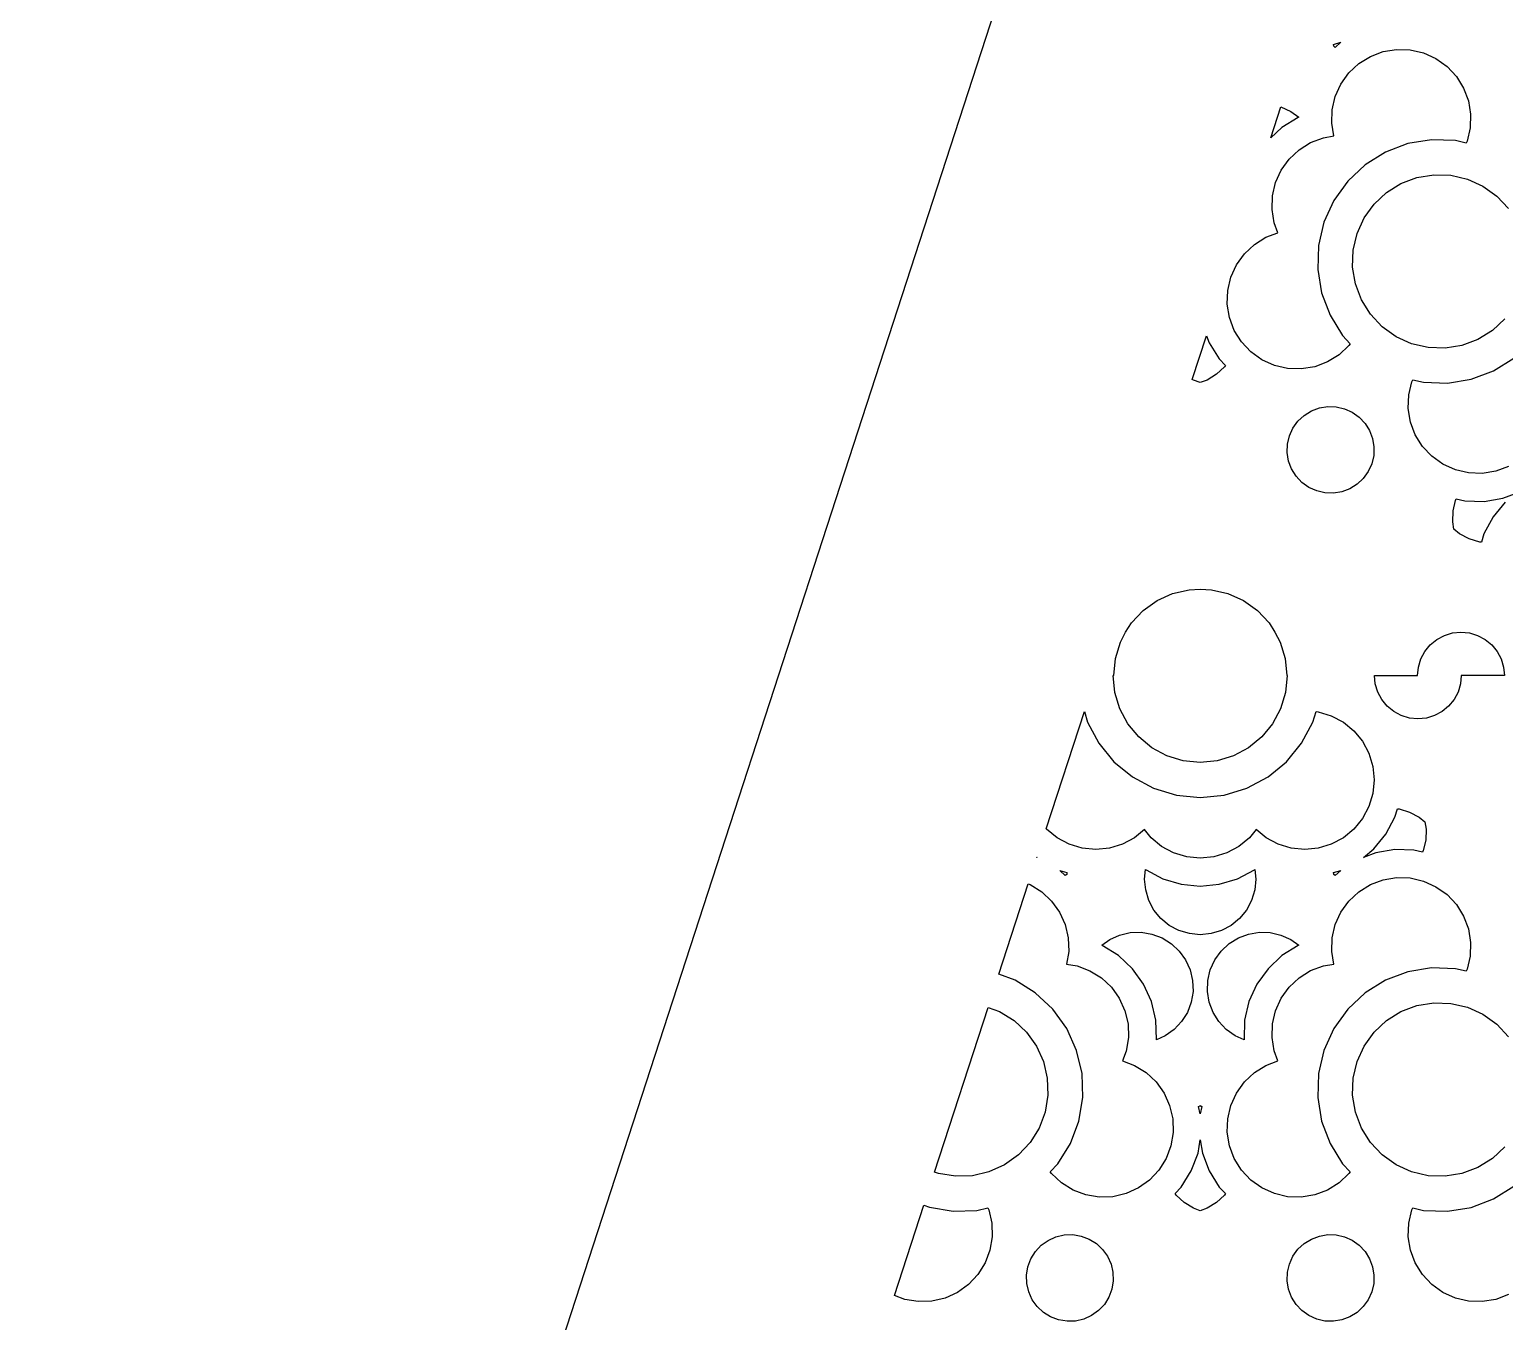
# Model space of a CAD drawing. Header units: metres. Extents: x -75 to 75, y 0 to 231.
# Drawn here: x -75 to -16.4, y 65.9 to 117.2 of the extents above; entities that cross this region are included whole.
import ezdxf

# ---------------------------------------------------------------- set-up
doc = ezdxf.new("R2010")
doc.units = ezdxf.units.M

msp = doc.modelspace()

# ---------------------------------------------------------------- linework, layer by layer
for p, q in [((0, 230.826), (-75, 0)), ((-23.2038, 116.621), (-22.9191, 116.707)), ((-23.1974, 116.554), (-23.2038, 116.621)), ((-22.9191, 116.707), (-23.1371, 116.503)), ((-23.1957, 116.547), (-23.1974, 116.554)), ((-23.1371, 116.503), (-23.1957, 116.547)), ((-22.2018, 115.86), (-21.7409, 116.147)), ((-21.7409, 116.147), (-21.2341, 116.337)), ((-21.2341, 116.337), (-20.7007, 116.424)), ((-20.7007, 116.424), (-20.1579, 116.408)), ((-20.1579, 116.408), (-19.632, 116.285)), ((-19.632, 116.285), (-19.138, 116.061)), ((-19.138, 116.061), (-18.6973, 115.745)), ((-22.9116, 115.05), (-22.5967, 115.49)), ((-22.5967, 115.49), (-22.2018, 115.86)), ((-18.6973, 115.745), (-18.3274, 115.351)), ((-23.1354, 114.556), (-22.9116, 115.05)), ((-18.3274, 115.351), (-18.0415, 114.89)), ((-18.0415, 114.89), (-17.8513, 114.383)), ((-23.2589, 114.029), (-23.1354, 114.556)), ((-17.8513, 114.383), (-17.7626, 113.85)), ((-25.6963, 112.908), (-25.2971, 114.137)), ((-25.2971, 114.137), (-24.9033, 113.959)), ((-24.6082, 113.725), (-25.2535, 113.323)), ((-24.9033, 113.959), (-24.5867, 113.733)), ((-24.5867, 113.733), (-24.6082, 113.725)), ((-23.2757, 113.488), (-23.2589, 114.029)), ((-17.7626, 113.85), (-17.78, 113.307)), ((-25.2535, 113.323), (-25.6963, 112.908)), ((-23.1922, 112.985), (-23.2757, 113.488)), ((-17.78, 113.307), (-17.9035, 112.781)), ((-24.5757, 112.439), (-24.1153, 112.725)), ((-24.1153, 112.725), (-23.6079, 112.916)), ((-23.6079, 112.916), (-23.1922, 112.985)), ((-20.2548, 112.68), (-21.1431, 112.345)), ((-19.3172, 112.835), (-20.2548, 112.68)), ((-18.368, 112.804), (-19.3172, 112.835)), ((-17.9389, 112.703), (-18.368, 112.804)), ((-17.9035, 112.781), (-17.9389, 112.703)), ((-25.286, 111.629), (-24.9706, 112.069)), ((-24.9706, 112.069), (-24.5757, 112.439)), ((-21.1431, 112.345), (-21.9496, 111.844)), ((-25.5092, 111.135), (-25.286, 111.629)), ((-21.9496, 111.844), (-22.6431, 111.194)), ((-20.5284, 111.097), (-19.8947, 111.337)), ((-19.8947, 111.337), (-19.2261, 111.447)), ((-19.2261, 111.447), (-18.5489, 111.424)), ((-18.5489, 111.424), (-17.8908, 111.271)), ((-25.6327, 110.609), (-25.5092, 111.135)), ((-22.6431, 111.194), (-23.1968, 110.423)), ((-21.5977, 110.276), (-21.1036, 110.74)), ((-21.1036, 110.74), (-20.5284, 111.097)), ((-17.8908, 111.271), (-17.2756, 110.993)), ((-17.2756, 110.993), (-16.7218, 110.596)), ((-25.6495, 110.068), (-25.6327, 110.609)), ((-23.1968, 110.423), (-23.5876, 109.558)), ((-21.9919, 109.727), (-21.5977, 110.276)), ((-16.7218, 110.596), (-16.2597, 110.102)), ((-25.5614, 109.533), (-25.6495, 110.068)), ((-23.5876, 109.558), (-23.8045, 108.633)), ((-22.2708, 109.11), (-21.9919, 109.727)), ((-25.8907, 108.959), (-25.4135, 109.138)), ((-25.4135, 109.138), (-25.5614, 109.533)), ((-22.4251, 108.452), (-22.2708, 109.11)), ((-26.746, 108.303), (-26.3511, 108.673)), ((-26.3511, 108.673), (-25.8907, 108.959)), ((-23.8045, 108.633), (-23.8352, 107.684)), ((-22.4465, 107.775), (-22.4251, 108.452)), ((-27.2847, 107.369), (-27.0614, 107.863)), ((-27.0614, 107.863), (-26.746, 108.303)), ((-27.4082, 106.843), (-27.2847, 107.369)), ((-23.8352, 107.684), (-23.6798, 106.747)), ((-22.3369, 107.108), (-22.4465, 107.775)), ((-27.4256, 106.301), (-27.4082, 106.843)), ((-23.6798, 106.747), (-23.3459, 105.858)), ((-22.0981, 106.473), (-22.3369, 107.108)), ((-27.3369, 105.767), (-27.4256, 106.301)), ((-21.7403, 105.898), (-22.0981, 106.473)), ((-27.1467, 105.261), (-27.3369, 105.767)), ((-23.3459, 105.858), (-22.8443, 105.052)), ((-21.2782, 105.404), (-21.7403, 105.898)), ((-16.4029, 105.723), (-16.8964, 105.26)), ((-28.8149, 103.31), (-28.2507, 105.047)), ((-28.2507, 105.047), (-28.1457, 104.767)), ((-26.8602, 104.8), (-27.1467, 105.261)), ((-22.8443, 105.052), (-22.5422, 104.729)), ((-20.7244, 105.007), (-21.2782, 105.404)), ((-20.1092, 104.729), (-20.7244, 105.007)), ((-17.4716, 104.903), (-18.1053, 104.663)), ((-16.8964, 105.26), (-17.4716, 104.903)), ((-28.1457, 104.767), (-27.7439, 104.123)), ((-26.4903, 104.405), (-26.8602, 104.8)), ((-26.0502, 104.09), (-26.4903, 104.405)), ((-22.9864, 104.291), (-23.4473, 104.004)), ((-22.5921, 104.66), (-22.9864, 104.291)), ((-22.5422, 104.729), (-22.5921, 104.66)), ((-19.4511, 104.576), (-20.1092, 104.729)), ((-18.7739, 104.553), (-19.4511, 104.576)), ((-18.1053, 104.663), (-18.7739, 104.553)), ((-27.5427, 103.81), (-27.8581, 103.515)), ((-27.7439, 104.123), (-27.5033, 103.865)), ((-27.5033, 103.865), (-27.5427, 103.81)), ((-25.5562, 103.866), (-26.0502, 104.09)), ((-25.0297, 103.742), (-25.5562, 103.866)), ((-24.4875, 103.725), (-25.0297, 103.742)), ((-23.9541, 103.814), (-24.4875, 103.725)), ((-23.4473, 104.004), (-23.9541, 103.814)), ((-16.8569, 103.655), (-16.0504, 104.156)), ((-28.7737, 103.285), (-28.8149, 103.31)), ((-28.5006, 103.183), (-28.7737, 103.285)), ((-28.2269, 103.285), (-28.5006, 103.183)), ((-27.8581, 103.515), (-28.2269, 103.285)), ((-20.22, 102.693), (-20.0965, 103.219)), ((-20.0965, 103.219), (-20.0611, 103.297)), ((-20.0611, 103.297), (-19.632, 103.196)), ((-19.632, 103.196), (-18.6828, 103.165)), ((-18.6828, 103.165), (-17.7452, 103.32)), ((-17.7452, 103.32), (-16.8569, 103.655)), ((-20.2374, 102.15), (-20.22, 102.693)), ((-24.3733, 101.882), (-24.0857, 102.061)), ((-24.0857, 102.061), (-23.7691, 102.181)), ((-23.7691, 102.181), (-23.4357, 102.235)), ((-23.4357, 102.235), (-23.0965, 102.225)), ((-23.0965, 102.225), (-22.7689, 102.148)), ((-22.7689, 102.148), (-22.4628, 102.009)), ((-22.4628, 102.009), (-22.1844, 101.81)), ((-20.1487, 101.617), (-20.2374, 102.15)), ((-24.9566, 101.068), (-24.8169, 101.377)), ((-24.8169, 101.377), (-24.6203, 101.651)), ((-24.6203, 101.651), (-24.3733, 101.882)), ((-22.1844, 101.81), (-21.9531, 101.564)), ((-21.9531, 101.564), (-21.7745, 101.276)), ((-19.9585, 101.11), (-20.1487, 101.617)), ((-25.0332, 100.74), (-24.9566, 101.068)), ((-21.7745, 101.276), (-21.6551, 100.96)), ((-21.6551, 100.96), (-21.6006, 100.626)), ((-19.6726, 100.649), (-19.9585, 101.11)), ((-25.0442, 100.401), (-25.0332, 100.74)), ((-24.9897, 100.068), (-25.0442, 100.401)), ((-21.6116, 100.287), (-21.6881, 99.9589)), ((-21.6006, 100.626), (-21.6116, 100.287)), ((-19.3027, 100.255), (-19.6726, 100.649)), ((-18.862, 99.9391), (-19.3027, 100.255)), ((-24.8702, 99.7513), (-24.9897, 100.068)), ((-24.6917, 99.4637), (-24.8702, 99.7513)), ((-21.8284, 99.6504), (-22.025, 99.3755)), ((-21.6881, 99.9589), (-21.8284, 99.6504)), ((-18.368, 99.7153), (-18.862, 99.9391)), ((-17.8421, 99.5924), (-18.368, 99.7153)), ((-16.7659, 99.6631), (-17.2993, 99.575)), ((-16.2591, 99.8533), (-16.7659, 99.6631)), ((-24.4603, 99.2173), (-24.6917, 99.4637)), ((-24.1831, 99.019), (-24.4603, 99.2173)), ((-23.8758, 98.8798), (-24.1831, 99.019)), ((-22.2714, 99.1454), (-22.5584, 98.9668)), ((-22.025, 99.3755), (-22.2714, 99.1454)), ((-17.2993, 99.575), (-17.8421, 99.5924)), ((-23.5476, 98.8027), (-23.8758, 98.8798)), ((-23.2084, 98.7922), (-23.5476, 98.8027)), ((-22.875, 98.8473), (-23.2084, 98.7922)), ((-22.5584, 98.9668), (-22.875, 98.8473)), ((-18.4561, 98.086), (-18.3575, 98.5058)), ((-18.3575, 98.5058), (-18.3297, 98.5678)), ((-18.3297, 98.5678), (-17.9865, 98.4878)), ((-17.9865, 98.4878), (-17.2269, 98.4629)), ((-17.2269, 98.4629), (-16.4771, 98.587)), ((-16.3907, 98.4368), (-16.872, 97.8494)), ((-16.4771, 98.587), (-15.9796, 98.7743)), ((-18.47, 97.6517), (-18.4561, 98.086)), ((-16.872, 97.8494), (-17.2303, 97.1791)), ((-18.4225, 97.3635), (-18.47, 97.6517)), ((-18.1969, 97.1786), (-18.4225, 97.3635)), ((-17.8137, 96.9739), (-18.1969, 97.1786)), ((-17.4002, 96.8481), (-17.8137, 96.9739)), ((-17.333, 96.8423), (-17.4002, 96.8481)), ((-17.2303, 97.1791), (-17.333, 96.8423)), ((-29.6005, 94.8007), (-28.9424, 94.9543)), ((-28.9424, 94.9543), (-28.5, 94.9694)), ((-28.5, 94.9694), (-28.0582, 94.9549)), ((-28.0582, 94.9549), (-27.4001, 94.8007)), ((-30.7689, 94.1263), (-30.2151, 94.5235)), ((-30.2151, 94.5235), (-29.6005, 94.8007)), ((-27.4001, 94.8007), (-26.7849, 94.5229)), ((-26.7849, 94.5229), (-26.2311, 94.1263)), ((-31.2316, 93.6323), (-30.7689, 94.1263)), ((-26.2311, 94.1263), (-25.7684, 93.6323)), ((-31.6729, 92.8669), (-31.463, 93.2612)), ((-31.463, 93.2612), (-31.2316, 93.6323)), ((-25.7684, 93.6323), (-25.5376, 93.2612)), ((-25.5376, 93.2612), (-25.3271, 92.8669)), ((-18.804, 93.1394), (-18.481, 93.2374)), ((-18.481, 93.2374), (-18.1447, 93.2705)), ((-18.1447, 93.2705), (-17.8079, 93.238)), ((-17.8079, 93.238), (-17.4849, 93.1394)), ((-31.8694, 92.2198), (-31.6729, 92.8669)), ((-25.3271, 92.8669), (-25.1312, 92.2198)), ((-19.5793, 92.5039), (-19.3647, 92.7654)), ((-19.3647, 92.7654), (-19.1032, 92.98)), ((-19.1032, 92.98), (-18.804, 93.1394)), ((-17.4849, 93.1394), (-17.1857, 92.98)), ((-17.1857, 92.98), (-16.9242, 92.7654)), ((-16.9242, 92.7654), (-16.7097, 92.5039)), ((-31.9361, 91.542), (-31.8694, 92.2198)), ((-25.1312, 92.2198), (-25.0639, 91.542)), ((-19.8367, 91.8824), (-19.7387, 92.2053)), ((-19.7387, 92.2053), (-19.5793, 92.5039)), ((-16.7097, 92.5039), (-16.5502, 92.2053)), ((-16.5502, 92.2053), (-16.4528, 91.8824)), ((-31.8874, 90.8711), (-31.9541, 91.542)), ((-31.9541, 91.542), (-31.9361, 91.542)), ((-25.0465, 91.542), (-25.1126, 90.8711)), ((-25.0639, 91.542), (-25.0465, 91.542)), ((-21.5472, 91.2086), (-21.5803, 91.542)), ((-21.5803, 91.542), (-19.8698, 91.542)), ((-19.8698, 91.542), (-19.8367, 91.8824)), ((-18.1302, 91.549), (-18.1633, 91.2086)), ((-16.4197, 91.549), (-18.1302, 91.549)), ((-16.4528, 91.8824), (-16.4197, 91.549)), ((-31.6914, 90.224), (-31.8874, 90.8711)), ((-25.1126, 90.8711), (-25.3092, 90.224)), ((-21.4498, 90.8856), (-21.5472, 91.2086)), ((-21.2903, 90.587), (-21.4498, 90.8856)), ((-18.2613, 90.8856), (-18.4213, 90.5864)), ((-18.1633, 91.2086), (-18.2613, 90.8856)), ((-31.3725, 89.6268), (-31.6914, 90.224)), ((-25.3092, 90.224), (-25.6287, 89.6262)), ((-21.0758, 90.3255), (-21.2903, 90.587)), ((-20.8143, 90.111), (-21.0758, 90.3255)), ((-18.6359, 90.3249), (-18.8968, 90.111)), ((-18.4213, 90.5864), (-18.6359, 90.3249)), ((-34.6156, 85.4576), (-33.1035, 90.1114)), ((-33.1035, 90.1114), (-32.9763, 89.6906)), ((-32.9763, 89.6906), (-32.5281, 88.8533)), ((-24.4725, 88.8533), (-24.0243, 89.6906)), ((-24.0243, 89.6906), (-23.8967, 90.1127)), ((-23.8967, 90.1127), (-23.8115, 90.1052)), ((-23.8115, 90.1052), (-23.2943, 89.948)), ((-23.2943, 89.948), (-22.8153, 89.6923)), ((-22.8153, 89.6923), (-22.3972, 89.3485)), ((-20.5151, 89.9515), (-20.8143, 90.111)), ((-20.1921, 89.8529), (-20.5151, 89.9515)), ((-19.8553, 89.8205), (-20.1921, 89.8529)), ((-19.519, 89.8535), (-19.8553, 89.8205)), ((-19.196, 89.9515), (-19.519, 89.8535)), ((-18.8968, 90.111), (-19.196, 89.9515)), ((-30.9428, 89.1026), (-31.3725, 89.6268)), ((-30.4193, 88.6736), (-30.9428, 89.1026)), ((-26.0583, 89.1021), (-26.5813, 88.6736)), ((-25.6287, 89.6262), (-26.0583, 89.1021)), ((-22.3972, 89.3485), (-22.054, 88.9304)), ((-32.5281, 88.8533), (-31.9262, 88.1192)), ((-29.8214, 88.3541), (-30.4193, 88.6736)), ((-26.5813, 88.6736), (-27.1791, 88.3541)), ((-25.0743, 88.1192), (-24.4725, 88.8533)), ((-22.054, 88.9304), (-21.7983, 88.4526)), ((-31.9262, 88.1192), (-31.1922, 87.5174)), ((-29.1738, 88.1575), (-29.8214, 88.3541)), ((-28.5, 88.0914), (-29.1738, 88.1575)), ((-27.8268, 88.1581), (-28.5, 88.0914)), ((-27.1791, 88.3541), (-27.8268, 88.1581)), ((-25.8084, 87.5174), (-25.0743, 88.1192)), ((-21.7983, 88.4526), (-21.6417, 87.9348)), ((-21.6417, 87.9348), (-21.5884, 87.395)), ((-31.1922, 87.5174), (-30.3549, 87.0692)), ((-26.6457, 87.0692), (-25.8084, 87.5174)), ((-21.5884, 87.395), (-21.6411, 86.8564)), ((-30.3549, 87.0692), (-29.4445, 86.7937)), ((-29.4445, 86.7937), (-28.5, 86.6998)), ((-28.5, 86.6998), (-27.556, 86.7937)), ((-27.556, 86.7937), (-26.6457, 87.0692)), ((-21.6411, 86.8564), (-21.7983, 86.3391)), ((-21.7983, 86.3391), (-22.0546, 85.8602)), ((-20.7697, 85.9118), (-20.667, 86.2487)), ((-20.667, 86.2487), (-20.5998, 86.2429)), ((-20.5998, 86.2429), (-20.1863, 86.1171)), ((-22.0546, 85.8602), (-22.3978, 85.4421)), ((-21.128, 85.2415), (-20.7697, 85.9118)), ((-20.1863, 86.1171), (-19.8031, 85.9124)), ((-19.8031, 85.9124), (-19.5775, 85.7274)), ((-19.5775, 85.7274), (-19.53, 85.4392)), ((-34.6033, 85.4427), (-34.6156, 85.4576)), ((-34.1853, 85.0989), (-34.6033, 85.4427)), ((-33.7063, 84.8432), (-34.1853, 85.0989)), ((-31.1145, 85.0989), (-31.5923, 84.8432)), ((-30.7208, 85.4224), (-31.1145, 85.0989)), ((-30.454, 85.0971), (-30.7208, 85.4224)), ((-30.0348, 84.7533), (-30.454, 85.0971)), ((-26.5471, 85.0966), (-26.9658, 84.7533)), ((-26.2798, 85.4224), (-26.5471, 85.0966)), ((-25.8861, 85.0989), (-26.2798, 85.4224)), ((-25.4083, 84.8432), (-25.8861, 85.0989)), ((-22.8153, 85.0989), (-23.2943, 84.8432)), ((-22.3978, 85.4421), (-22.8153, 85.0989)), ((-21.6093, 84.6541), (-21.128, 85.2415)), ((-19.5439, 85.0049), (-19.6425, 84.5851)), ((-19.53, 85.4392), (-19.5439, 85.0049)), ((-33.1891, 84.686), (-33.7063, 84.8432)), ((-32.6499, 84.6333), (-33.1891, 84.686)), ((-32.1106, 84.6866), (-32.6499, 84.6333)), ((-31.5923, 84.8432), (-32.1106, 84.6866)), ((-29.557, 84.4976), (-30.0348, 84.7533)), ((-29.0392, 84.3405), (-29.557, 84.4976)), ((-27.4435, 84.4976), (-27.9613, 84.341)), ((-26.9658, 84.7533), (-27.4435, 84.4976)), ((-24.89, 84.686), (-25.4083, 84.8432)), ((-24.3507, 84.6333), (-24.89, 84.686)), ((-23.8115, 84.6866), (-24.3507, 84.6333)), ((-23.2943, 84.8432), (-23.8115, 84.6866)), ((-22.0204, 84.3167), (-21.6093, 84.6541)), ((-21.5229, 84.504), (-22.0204, 84.3167)), ((-20.7731, 84.6281), (-21.5229, 84.504)), ((-20.0135, 84.6031), (-20.7731, 84.6281)), ((-19.6703, 84.5231), (-20.0135, 84.6031)), ((-19.6425, 84.5851), (-19.6703, 84.5231)), ((-34.9856, 84.3188), (-34.9848, 84.3213)), ((-34.9785, 84.3161), (-34.9856, 84.3188)), ((-34.9848, 84.3213), (-34.9785, 84.3161)), ((-34.0832, 83.7989), (-33.7968, 83.7119)), ((-33.8635, 83.5936), (-34.0832, 83.7989)), ((-30.7092, 83.4539), (-30.6709, 83.8406)), ((-30.6709, 83.8406), (-30.6541, 83.8267)), ((-30.6541, 83.8267), (-29.9838, 83.4684)), ((-28.5, 84.2877), (-29.0392, 84.3405)), ((-27.9613, 84.341), (-28.5, 84.2877)), ((-27.0168, 83.4684), (-26.3465, 83.8267)), ((-26.3465, 83.8267), (-26.3297, 83.8406)), ((-26.3297, 83.8406), (-26.2914, 83.4527)), ((-23.2038, 83.7119), (-22.9191, 83.7983)), ((-22.9191, 83.7983), (-23.1371, 83.5942)), ((-36.4943, 79.6755), (-35.3286, 83.2631)), ((-35.3286, 83.2631), (-35.2591, 83.237)), ((-35.2591, 83.237), (-34.7982, 82.95)), ((-33.8055, 83.6371), (-33.8635, 83.5936)), ((-33.8026, 83.6447), (-33.8055, 83.6371)), ((-33.7968, 83.7119), (-33.8026, 83.6447)), ((-30.6663, 83.0225), (-30.7092, 83.4539)), ((-29.9838, 83.4684), (-29.2561, 83.248)), ((-29.2561, 83.248), (-28.5, 83.1732)), ((-28.5, 83.1732), (-27.7445, 83.248)), ((-27.7445, 83.248), (-27.0168, 83.4684)), ((-26.2914, 83.4527), (-26.3337, 83.0225)), ((-23.1974, 83.6447), (-23.2038, 83.7119)), ((-23.1957, 83.6383), (-23.1974, 83.6447)), ((-23.1371, 83.5942), (-23.1957, 83.6383)), ((-22.2018, 82.9506), (-21.7409, 83.2376)), ((-21.7409, 83.2376), (-21.2341, 83.4278)), ((-21.2341, 83.4278), (-20.7007, 83.5154)), ((-20.7007, 83.5154), (-20.1579, 83.4985)), ((-20.1579, 83.4985), (-19.632, 83.3756)), ((-19.632, 83.3756), (-19.138, 83.1518)), ((-34.7982, 82.95), (-34.4039, 82.5801)), ((-30.5416, 82.6085), (-30.6663, 83.0225)), ((-30.3375, 82.2264), (-30.5416, 82.6085)), ((-26.459, 82.6085), (-26.6637, 82.2258)), ((-26.3337, 83.0225), (-26.459, 82.6085)), ((-22.5967, 82.5807), (-22.2018, 82.9506)), ((-19.138, 83.1518), (-18.6973, 82.8364)), ((-18.6973, 82.8364), (-18.3274, 82.4415)), ((-34.4039, 82.5801), (-34.0884, 82.1406)), ((-34.0884, 82.1406), (-33.8652, 81.6465)), ((-30.0627, 81.8912), (-30.3375, 82.2264)), ((-26.6637, 82.2258), (-26.9385, 81.8907)), ((-23.1354, 81.6471), (-22.9116, 82.1411)), ((-22.9116, 82.1411), (-22.5967, 82.5807)), ((-18.3274, 82.4415), (-18.0415, 81.9805)), ((-33.8652, 81.6465), (-33.7417, 81.1195)), ((-29.7281, 81.617), (-30.0627, 81.8912)), ((-29.3454, 81.4123), (-29.7281, 81.617)), ((-27.2725, 81.617), (-27.6552, 81.4123)), ((-26.9385, 81.8907), (-27.2725, 81.617)), ((-23.2589, 81.1201), (-23.1354, 81.6471)), ((-18.0415, 81.9805), (-17.8513, 81.4743)), ((-17.8513, 81.4743), (-17.7626, 80.9409)), ((-33.7417, 81.1195), (-33.7237, 80.5779)), ((-32.4133, 80.8232), (-32.0967, 81.0493)), ((-32.0967, 81.0493), (-31.7018, 81.2279)), ((-31.7018, 81.2279), (-31.2815, 81.3265)), ((-31.2815, 81.3265), (-30.8477, 81.3416)), ((-30.8477, 81.3416), (-30.4204, 81.2708)), ((-30.4204, 81.2708), (-30.0151, 81.1177)), ((-30.0151, 81.1177), (-29.6469, 80.8887)), ((-29.6469, 80.8887), (-29.3309, 80.593)), ((-28.9314, 81.2865), (-29.3454, 81.4123)), ((-28.5, 81.2447), (-28.9314, 81.2865)), ((-28.0692, 81.287), (-28.5, 81.2447)), ((-27.6552, 81.4123), (-28.0692, 81.287)), ((-27.6697, 80.593), (-27.3537, 80.8893)), ((-27.3537, 80.8893), (-26.9849, 81.1183)), ((-26.9849, 81.1183), (-26.5802, 81.2714)), ((-26.5802, 81.2714), (-26.1528, 81.341)), ((-26.1528, 81.341), (-25.7191, 81.3276)), ((-25.7191, 81.3276), (-25.2987, 81.2285)), ((-25.2987, 81.2285), (-24.9033, 81.0499)), ((-24.9033, 81.0499), (-24.5867, 80.8238)), ((-23.2757, 80.5785), (-23.2589, 81.1201)), ((-17.7626, 80.9409), (-17.78, 80.3982)), ((-33.7237, 80.5779), (-33.8078, 80.0752)), ((-32.3918, 80.8151), (-32.4133, 80.8232)), ((-31.7465, 80.4132), (-32.3918, 80.8151)), ((-31.1922, 79.8937), (-31.7465, 80.4132)), ((-29.3309, 80.593), (-29.0793, 80.2416)), ((-27.9213, 80.2416), (-27.6697, 80.593)), ((-25.2535, 80.4138), (-25.8084, 79.8943)), ((-24.6082, 80.8156), (-25.2535, 80.4138)), ((-24.5867, 80.8238), (-24.6082, 80.8156)), ((-23.1922, 80.0758), (-23.2757, 80.5785)), ((-17.78, 80.3982), (-17.9035, 79.8723)), ((-35.8569, 79.4356), (-36.4943, 79.6755)), ((-33.8078, 80.0752), (-33.3926, 80.0068)), ((-33.3926, 80.0068), (-32.8847, 79.8154)), ((-32.8847, 79.8154), (-32.4243, 79.5296)), ((-30.7498, 79.2768), (-31.1922, 79.8937)), ((-29.0793, 80.2416), (-28.9001, 79.8462)), ((-28.9001, 79.8462), (-28.8021, 79.4252)), ((-28.1985, 79.4258), (-28.0999, 79.8467)), ((-28.0999, 79.8467), (-27.9213, 80.2416)), ((-25.8084, 79.8943), (-26.2508, 79.2768)), ((-24.5757, 79.5302), (-24.1153, 79.816)), ((-24.1153, 79.816), (-23.6079, 80.0074)), ((-23.6079, 80.0074), (-23.1922, 80.0758)), ((-20.2548, 79.7708), (-21.1431, 79.4362)), ((-19.3172, 79.9256), (-20.2548, 79.7708)), ((-18.368, 79.8949), (-19.3172, 79.9256)), ((-17.9389, 79.794), (-18.368, 79.8949)), ((-17.9035, 79.8723), (-17.9389, 79.794)), ((-35.0504, 78.9347), (-35.8569, 79.4356)), ((-32.4243, 79.5296), (-32.0294, 79.1591)), ((-32.0294, 79.1591), (-31.7146, 78.7201)), ((-30.4361, 78.5844), (-30.7498, 79.2768)), ((-28.8021, 79.4252), (-28.7876, 78.9915)), ((-28.2124, 78.9921), (-28.1985, 79.4258)), ((-26.2508, 79.2768), (-26.5639, 78.585)), ((-25.286, 78.7201), (-24.9706, 79.1596)), ((-24.9706, 79.1596), (-24.5757, 79.5302)), ((-21.1431, 79.4362), (-21.9496, 78.9352)), ((-34.3569, 78.2841), (-35.0504, 78.9347)), ((-31.7146, 78.7201), (-31.4914, 78.2255)), ((-30.2633, 77.8446), (-30.4361, 78.5844)), ((-28.8578, 78.5647), (-29.0108, 78.1594)), ((-28.7876, 78.9915), (-28.8578, 78.5647)), ((-28.1422, 78.5659), (-28.2124, 78.9921)), ((-27.9892, 78.16), (-28.1422, 78.5659)), ((-26.5639, 78.585), (-26.7373, 77.8452)), ((-25.5092, 78.2261), (-25.286, 78.7201)), ((-21.9496, 78.9352), (-22.6431, 78.2847)), ((-19.8947, 78.4279), (-19.2261, 78.5375)), ((-19.2261, 78.5375), (-18.5489, 78.5154)), ((-18.5489, 78.5154), (-17.8908, 78.3618)), ((-39.049, 71.8131), (-36.9224, 78.358)), ((-36.9224, 78.358), (-36.4721, 78.1878)), ((-36.4721, 78.1878), (-35.8964, 77.8301)), ((-33.8037, 77.5135), (-34.3569, 78.2841)), ((-31.4914, 78.2255), (-31.3684, 77.6996)), ((-29.0108, 78.1594), (-29.2399, 77.7906)), ((-27.7607, 77.7918), (-27.9892, 78.16)), ((-25.6327, 77.7002), (-25.5092, 78.2261)), ((-22.6431, 78.2847), (-23.1968, 77.5135)), ((-21.1036, 77.8307), (-20.5284, 78.1884)), ((-20.5284, 78.1884), (-19.8947, 78.4279)), ((-17.8908, 78.3618), (-17.2756, 78.0835)), ((-17.2756, 78.0835), (-16.7218, 77.6869)), ((-35.8964, 77.8301), (-35.4023, 77.3674)), ((-35.4023, 77.3674), (-35.0086, 76.8183)), ((-33.4129, 76.6484), (-33.8037, 77.5135)), ((-31.3684, 77.6996), (-31.3505, 77.1581)), ((-30.2383, 77.085), (-30.2633, 77.8446)), ((-29.5362, 77.4752), (-29.8875, 77.2236)), ((-29.2399, 77.7906), (-29.5362, 77.4752)), ((-27.4644, 77.4764), (-27.7607, 77.7918)), ((-27.113, 77.2242), (-27.4644, 77.4764)), ((-26.7373, 77.8452), (-26.7622, 77.0856)), ((-25.6495, 77.1586), (-25.6327, 77.7002)), ((-23.1968, 77.5135), (-23.5876, 76.649)), ((-21.9919, 76.8183), (-21.5977, 77.3674)), ((-21.5977, 77.3674), (-21.1036, 77.8307)), ((-16.7218, 77.6869), (-16.2597, 77.1928)), ((-35.0086, 76.8183), (-34.7297, 76.2007)), ((-31.3505, 77.1581), (-31.4386, 76.6229)), ((-29.8875, 77.2236), (-30.2424, 77.063)), ((-30.2424, 77.063), (-30.2383, 77.085)), ((-26.7582, 77.063), (-27.113, 77.2242)), ((-26.7622, 77.0856), (-26.7582, 77.063)), ((-25.5614, 76.624), (-25.6495, 77.1586)), ((-22.2708, 76.2013), (-21.9919, 76.8183)), ((-34.7297, 76.2007), (-34.5761, 75.5421)), ((-33.1961, 75.723), (-33.4129, 76.6484)), ((-31.4386, 76.6229), (-31.587, 76.2286)), ((-31.587, 76.2286), (-31.1098, 76.0494)), ((-25.8907, 76.05), (-25.4135, 76.2292)), ((-25.4135, 76.2292), (-25.5614, 76.624)), ((-23.5876, 76.649), (-23.8045, 75.7235)), ((-22.4251, 75.5426), (-22.2708, 76.2013)), ((-33.1653, 74.7744), (-33.1961, 75.723)), ((-31.1098, 76.0494), (-30.6494, 75.7635)), ((-30.6494, 75.7635), (-30.254, 75.393)), ((-26.746, 75.3936), (-26.3511, 75.7641)), ((-26.3511, 75.7641), (-25.8907, 76.05)), ((-23.8045, 75.7235), (-23.8352, 74.7749)), ((-34.5761, 75.5421), (-34.5529, 74.8654)), ((-30.254, 75.393), (-29.9391, 74.9541)), ((-27.0614, 74.9541), (-26.746, 75.3936)), ((-22.4465, 74.866), (-22.4251, 75.5426)), ((-34.5529, 74.8654), (-34.6631, 74.1974)), ((-33.3202, 73.8373), (-33.1653, 74.7744)), ((-29.9391, 74.9541), (-29.7153, 74.4595)), ((-29.7153, 74.4595), (-29.593, 73.9342)), ((-28.5678, 74.4212), (-28.5064, 74.4496)), ((-28.5, 74.1325), (-28.5678, 74.4212)), ((-28.5064, 74.4496), (-28.4994, 74.4514)), ((-28.4322, 74.4218), (-28.5, 74.1325)), ((-28.4994, 74.4514), (-28.4322, 74.4218)), ((-27.4082, 73.9342), (-27.2847, 74.4601)), ((-27.2847, 74.4601), (-27.0614, 74.9541)), ((-23.8352, 74.7749), (-23.6798, 73.8379)), ((-22.3369, 74.1986), (-22.4465, 74.866)), ((-34.6631, 74.1974), (-34.9025, 73.5637)), ((-33.6547, 72.9485), (-33.3202, 73.8373)), ((-29.593, 73.9342), (-29.5744, 73.3914)), ((-27.4256, 73.392), (-27.4082, 73.9342)), ((-23.6798, 73.8379), (-23.3459, 72.949)), ((-22.0981, 73.5637), (-22.3369, 74.1986)), ((-34.9025, 73.5637), (-35.2603, 72.9879)), ((-29.5744, 73.3914), (-29.6631, 72.8568)), ((-27.3369, 72.858), (-27.4256, 73.392)), ((-21.7403, 72.989), (-22.0981, 73.5637)), ((-35.2603, 72.9879), (-35.723, 72.4939)), ((-34.1563, 72.1419), (-33.6547, 72.9485)), ((-29.6631, 72.8568), (-29.8539, 72.3512)), ((-28.587, 72.5687), (-28.5, 73.0917)), ((-28.5, 73.0917), (-28.413, 72.5692)), ((-27.1467, 72.3518), (-27.3369, 72.858)), ((-23.3459, 72.949), (-22.8443, 72.1425)), ((-21.2782, 72.495), (-21.7403, 72.989)), ((-16.4029, 72.8139), (-16.8964, 72.3512)), ((-36.2727, 72.1002), (-36.8914, 71.8207)), ((-35.723, 72.4939), (-36.2727, 72.1002)), ((-34.4578, 71.8195), (-34.1563, 72.1419)), ((-29.8539, 72.3512), (-30.1404, 71.8897)), ((-28.8543, 71.8584), (-28.587, 72.5687)), ((-28.413, 72.5692), (-28.1457, 71.8584)), ((-26.8602, 71.8908), (-27.1467, 72.3518)), ((-22.8443, 72.1425), (-22.5422, 71.8201)), ((-20.7244, 72.0984), (-21.2782, 72.495)), ((-20.1092, 71.8201), (-20.7244, 72.0984)), ((-16.8964, 72.3512), (-17.4716, 71.9935)), ((-38.8941, 71.7546), (-39.049, 71.8131)), ((-38.2261, 71.6444), (-38.8941, 71.7546)), ((-37.5489, 71.667), (-38.2261, 71.6444)), ((-36.8914, 71.8207), (-37.5489, 71.667)), ((-34.4085, 71.7511), (-34.4578, 71.8195)), ((-34.0142, 71.3817), (-34.4085, 71.7511)), ((-30.5103, 71.4948), (-30.9498, 71.18)), ((-30.1404, 71.8897), (-30.5103, 71.4948)), ((-29.2561, 71.213), (-28.8543, 71.8584)), ((-28.1457, 71.8584), (-27.7439, 71.2136)), ((-26.4903, 71.496), (-26.8602, 71.8908)), ((-26.0502, 71.1805), (-26.4903, 71.496)), ((-22.5921, 71.7511), (-22.9864, 71.3817)), ((-22.5422, 71.8201), (-22.5921, 71.7511)), ((-19.4511, 71.6664), (-20.1092, 71.8201)), ((-18.7739, 71.6444), (-19.4511, 71.6664)), ((-18.1053, 71.754), (-18.7739, 71.6444)), ((-17.4716, 71.9935), (-18.1053, 71.754)), ((-33.5533, 71.0947), (-34.0142, 71.3817)), ((-33.0459, 70.904), (-33.5533, 71.0947)), ((-32.513, 70.8158), (-33.0459, 70.904)), ((-31.4444, 70.9561), (-31.9703, 70.8338)), ((-30.9498, 71.18), (-31.4444, 70.9561)), ((-29.4967, 70.955), (-29.2561, 71.213)), ((-29.4579, 70.9011), (-29.4967, 70.955)), ((-29.1425, 70.6053), (-29.4579, 70.9011)), ((-27.5427, 70.9011), (-27.8581, 70.6059)), ((-27.7439, 71.2136), (-27.5033, 70.9556)), ((-27.5033, 70.9556), (-27.5427, 70.9011)), ((-25.5562, 70.9567), (-26.0502, 71.1805)), ((-25.0297, 70.8332), (-25.5562, 70.9567)), ((-23.9541, 70.9045), (-24.4875, 70.8164)), ((-23.4473, 71.0953), (-23.9541, 70.9045)), ((-22.9864, 71.3817), (-23.4473, 71.0953)), ((-16.8569, 70.7457), (-16.0504, 71.2466)), ((-40.6427, 66.9081), (-39.4771, 70.4956)), ((-39.4771, 70.4956), (-39.2542, 70.4117)), ((-39.2542, 70.4117), (-38.3172, 70.2569)), ((-37.3686, 70.2876), (-36.9389, 70.3885)), ((-36.9389, 70.3885), (-36.9035, 70.3102)), ((-36.9035, 70.3102), (-36.7812, 69.7843)), ((-31.9703, 70.8338), (-32.513, 70.8158)), ((-28.7737, 70.3757), (-29.1425, 70.6053)), ((-28.5006, 70.2737), (-28.7737, 70.3757)), ((-28.2269, 70.3763), (-28.5006, 70.2737)), ((-27.8581, 70.6059), (-28.2269, 70.3763)), ((-24.4875, 70.8164), (-25.0297, 70.8332)), ((-20.22, 69.7837), (-20.0965, 70.3096)), ((-20.0965, 70.3096), (-20.0611, 70.3879)), ((-20.0611, 70.3879), (-19.632, 70.287)), ((-18.6828, 70.2563), (-17.7452, 70.4111)), ((-17.7452, 70.4111), (-16.8569, 70.7457)), ((-38.3172, 70.2569), (-37.3686, 70.2876)), ((-36.7812, 69.7843), (-36.7626, 69.2416)), ((-20.2374, 69.241), (-20.22, 69.7837)), ((-19.632, 70.287), (-18.6828, 70.2563)), ((-36.7626, 69.2416), (-36.8513, 68.7076)), ((-34.5413, 69.0984), (-34.2317, 69.2381)), ((-34.2317, 69.2381), (-33.9035, 69.3152)), ((-33.9035, 69.3152), (-33.5643, 69.3268)), ((-33.5643, 69.3268), (-33.2309, 69.2711)), ((-33.2309, 69.2711), (-32.9143, 69.1517)), ((-32.9143, 69.1517), (-32.6267, 68.9725)), ((-24.3733, 68.9731), (-24.0857, 69.1523)), ((-24.0857, 69.1523), (-23.7691, 69.2717)), ((-23.7691, 69.2717), (-23.4357, 69.3262)), ((-23.4357, 69.3262), (-23.0965, 69.3158)), ((-23.0965, 69.3158), (-22.7689, 69.2387)), ((-22.7689, 69.2387), (-22.4628, 69.1001)), ((-20.1487, 68.7076), (-20.2374, 69.241)), ((-36.8513, 68.7076), (-37.0421, 68.2014)), ((-35.2255, 68.3678), (-35.0469, 68.6554)), ((-35.0469, 68.6554), (-34.8161, 68.9018)), ((-34.8161, 68.9018), (-34.5413, 69.0984)), ((-32.6267, 68.9725), (-32.3797, 68.7418)), ((-32.3797, 68.7418), (-32.1837, 68.4669)), ((-24.8169, 68.4675), (-24.6203, 68.7423)), ((-24.6203, 68.7423), (-24.3733, 68.9731)), ((-22.4628, 69.1001), (-22.1844, 68.9012)), ((-22.1844, 68.9012), (-21.9531, 68.6548)), ((-21.9531, 68.6548), (-21.7745, 68.3672)), ((-19.9585, 68.2014), (-20.1487, 68.7076)), ((-37.0421, 68.2014), (-37.328, 67.7404)), ((-35.4, 67.7178), (-35.3449, 68.0512)), ((-35.3449, 68.0512), (-35.2255, 68.3678)), ((-32.1837, 68.4669), (-32.0439, 68.159)), ((-32.0439, 68.159), (-31.968, 67.8303)), ((-25.0332, 67.8308), (-24.9566, 68.159)), ((-24.9566, 68.159), (-24.8169, 68.4675)), ((-21.7745, 68.3672), (-21.6551, 68.0506)), ((-21.6551, 68.0506), (-21.6006, 67.7172)), ((-19.6726, 67.7404), (-19.9585, 68.2014)), ((-37.328, 67.7404), (-37.6985, 67.3455)), ((-35.3878, 67.3786), (-35.4, 67.7178)), ((-35.3119, 67.0504), (-35.3878, 67.3786)), ((-31.9558, 67.4922), (-32.0109, 67.1582)), ((-31.968, 67.8303), (-31.9558, 67.4922)), ((-25.0442, 67.4922), (-25.0332, 67.8308)), ((-24.9897, 67.1588), (-25.0442, 67.4922)), ((-21.6116, 67.378), (-21.6881, 67.0498)), ((-21.6006, 67.7172), (-21.6116, 67.378)), ((-19.3027, 67.3455), (-19.6726, 67.7404)), ((-40.2335, 66.7547), (-40.6427, 66.9081)), ((-38.6314, 66.8069), (-39.1573, 66.6845)), ((-38.1374, 67.0307), (-38.6314, 66.8069)), ((-37.6985, 67.3455), (-38.1374, 67.0307)), ((-35.1721, 66.7419), (-35.3119, 67.0504)), ((-32.1303, 66.8422), (-32.3095, 66.554)), ((-32.0109, 67.1582), (-32.1303, 66.8422)), ((-24.8702, 66.8422), (-24.9897, 67.1588)), ((-24.6917, 66.5546), (-24.8702, 66.8422)), ((-21.6881, 67.0498), (-21.8284, 66.7413)), ((-18.862, 67.0301), (-19.3027, 67.3455)), ((-18.368, 66.8063), (-18.862, 67.0301)), ((-17.8421, 66.6833), (-18.368, 66.8063)), ((-16.2591, 66.9443), (-16.7659, 66.7541)), ((-39.7007, 66.666), (-40.2335, 66.7547)), ((-39.1573, 66.6845), (-39.7007, 66.666)), ((-34.9762, 66.4677), (-35.1721, 66.7419)), ((-34.7292, 66.2369), (-34.9762, 66.4677)), ((-34.4416, 66.0577), (-34.7292, 66.2369)), ((-32.5409, 66.3076), (-32.8186, 66.1093)), ((-32.3095, 66.554), (-32.5409, 66.3076)), ((-24.4603, 66.3082), (-24.6917, 66.5546)), ((-24.1831, 66.1099), (-24.4603, 66.3082)), ((-22.2714, 66.2363), (-22.5584, 66.0577)), ((-22.025, 66.4665), (-22.2714, 66.2363)), ((-21.8284, 66.7413), (-22.025, 66.4665)), ((-17.2993, 66.666), (-17.8421, 66.6833)), ((-16.7659, 66.7541), (-17.2993, 66.666)), ((-34.125, 65.9383), (-34.4416, 66.0577)), ((-33.7916, 65.8826), (-34.125, 65.9383)), ((-33.4524, 65.8942), (-33.7916, 65.8826)), ((-33.1242, 65.9707), (-33.4524, 65.8942)), ((-32.8186, 66.1093), (-33.1242, 65.9707)), ((-23.8758, 65.9707), (-24.1831, 66.1099)), ((-23.5476, 65.8936), (-23.8758, 65.9707)), ((-23.2084, 65.8832), (-23.5476, 65.8936)), ((-22.875, 65.9383), (-23.2084, 65.8832)), ((-22.5584, 66.0577), (-22.875, 65.9383))]:
    msp.add_line(p, q)

doc.saveas('drawing.dxf')
